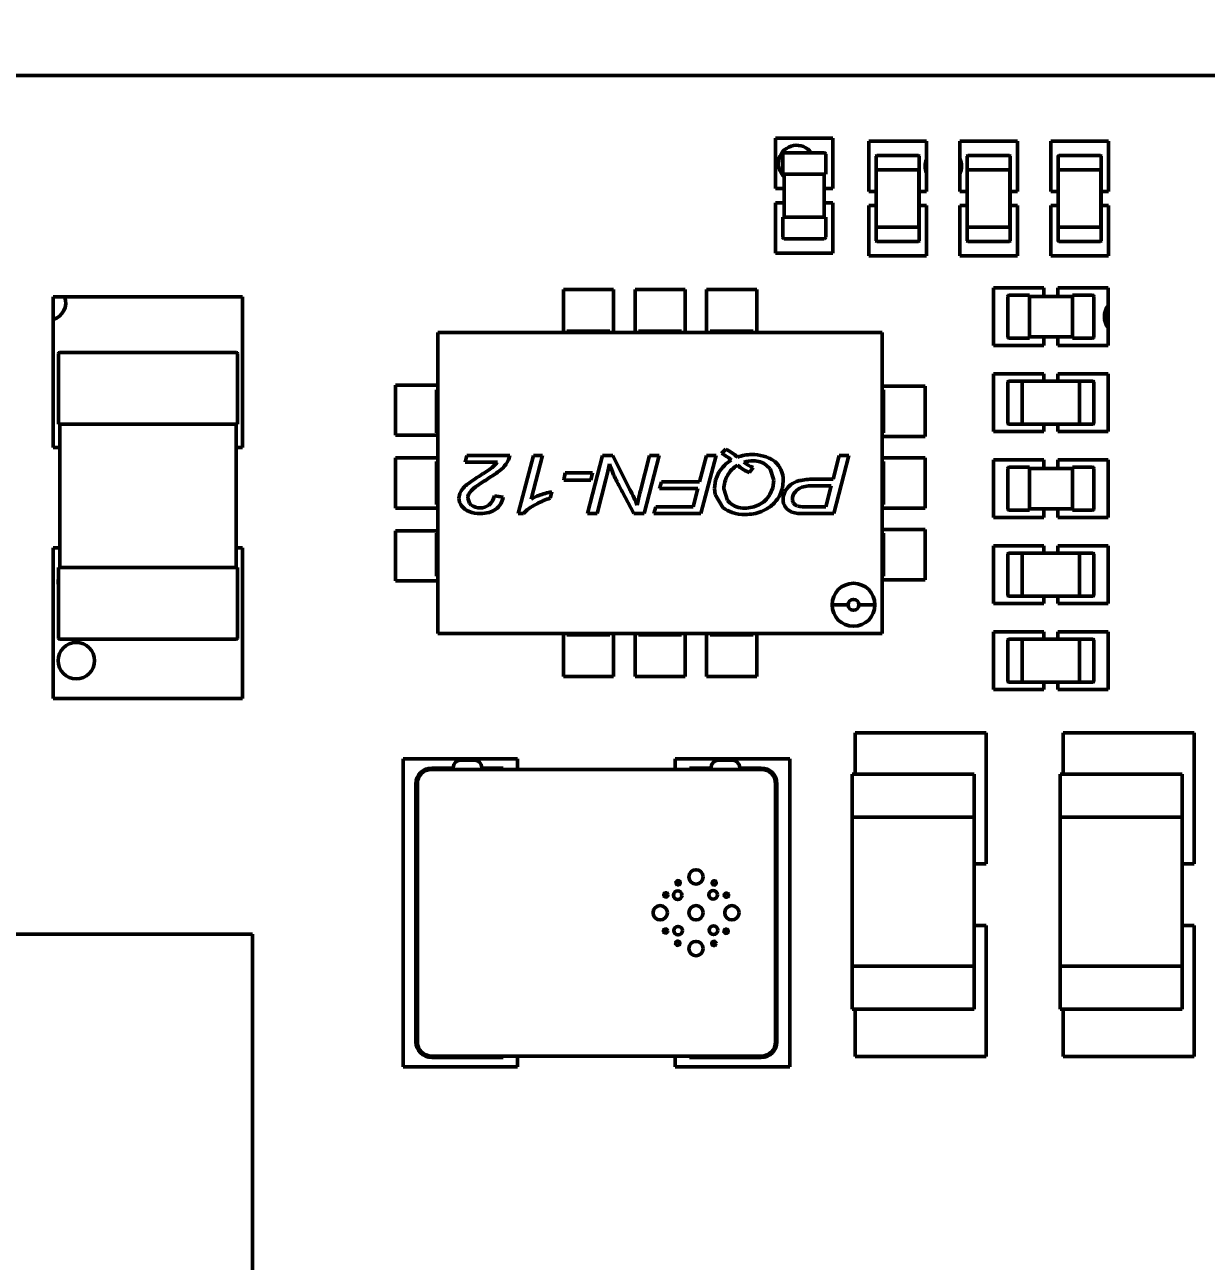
# Model space of a CAD drawing. Header units: millimetres. Extents: x 22 to 202, y 169 to 282.
# Drawn here: x 120.96 to 129.21, y 229.11 to 237.74 of the extents above; entities that cross this region are included whole.
import ezdxf

# ---------------------------------------------------------------- set-up
doc = ezdxf.new("R2010")
doc.units = ezdxf.units.MM
doc.header["$LTSCALE"] = 0.75
doc.layers.add('FD_Dimensions', color=7, linetype='Continuous', lineweight=25)
doc.layers.add('Visible', color=7, linetype='Continuous', lineweight=50)
doc.styles.get("Standard").update_dxf_attribs({"font": 'arial.ttf'})
doc.dimstyles.new('Dim-ISO-25', dxfattribs={"dimtxt": 2.5, "dimasz": 2.5, "dimexe": 1.5, "dimexo": 0, "dimgap": 1, "dimtad": 1, "dimzin": 4, "dimdsep": 46, "dimtxsty": 'Standard', "dimblk": 'OPEN90', "dimcen": 0, "dimazin": 1, "dimtp": 0.1, "dimtm": 0.1, "dimtfac": 0.72, "dimtmove": 0, "dimatfit": 3, "dimfxl": 1, "dimtzin": 4, "dimarcsym": 0})

# ---------------------------------------------------------------- blocks, each defined once
blk = doc.blocks.new('_Open90')
at = {"color": 0, "linetype": 'ByBlock', "lineweight": -2}
for p, q in [((-0.5, 0.5), (0, 0)), ((0, 0), (-1, 0)), ((0, 0), (-0.5, -0.5))]:
    blk.add_line(p, q, dxfattribs=at)
blk = doc.blocks.new('*D28')
at = {"layer": 'Defpoints', "color": 0, "transparency": 16777216}
for p in [(170.550528, 263.135658), (200.052214, 263.135658), (124.449775, 178.627866)]:
    blk.add_point(p, dxfattribs=at)
at = {"layer": 'FD_Dimensions', "color": 0, "lineweight": -2, "transparency": 16777216}
for p, q in [((170.550528, 263.135658), (201.552214, 263.135658)), ((200.052214, 181.127866), (200.052214, 260.635658)), ((124.449775, 178.627866), (201.552214, 178.627866))]:
    blk.add_line(p, q, dxfattribs=at)
at = {"layer": 'FD_Dimensions', "color": 0, "lineweight": -2, "transparency": 16777216, "xscale": 2.5, "yscale": 2.5, "zscale": 2.5}
for p, rotation in [((200.052214, 263.135658), 90), ((200.052214, 178.627866), 270)]:
    blk.add_blockref('_Open90', p, dxfattribs=dict(at, rotation=rotation))
at = {"layer": 'FD_Dimensions', "color": 0, "transparency": 16777216, "insert": (197.774947, 227.099634), "char_height": 2.5, "attachment_point": 5, "rotation": 90}
blk.add_mtext('84.51mm', dxfattribs=at)

msp = doc.modelspace()

# ---------------------------------------------------------------- linework, layer by layer
at = {"layer": 'Visible'}
for p, q in [((95.3515, 237.3855), (136.3515, 237.3855)), ((126.2018, 236.9474), (126.2018, 236.5959)), ((126.6033, 236.9474), (126.2018, 236.9474)), ((126.6033, 236.5959), (126.6033, 236.9474)), ((126.8538, 236.9283), (126.8538, 236.5768)), ((127.2554, 236.9283), (126.8538, 236.9283)), ((127.2554, 236.5768), (127.2554, 236.9283)), ((127.4888, 236.9283), (127.4888, 236.5768)), ((127.8904, 236.9283), (127.4888, 236.9283)), ((127.8904, 236.5768), (127.8904, 236.9283)), ((128.1238, 236.9283), (128.1238, 236.5768)), ((128.5254, 236.9283), (128.1238, 236.9283)), ((128.5254, 236.5768), (128.5254, 236.9283)), ((126.2525, 236.6966), (126.2525, 236.8366)), ((126.2625, 236.8466), (126.5425, 236.8466)), ((126.5525, 236.8366), (126.5525, 236.6966)), ((126.9046, 236.7275), (126.9046, 236.8225)), ((126.9096, 236.8275), (127.1996, 236.8275)), ((127.2046, 236.8225), (127.2046, 236.7275)), ((127.5396, 236.7275), (127.5396, 236.8225)), ((127.5446, 236.8275), (127.8346, 236.8275)), ((127.8396, 236.8225), (127.8396, 236.7275)), ((128.1746, 236.7275), (128.1746, 236.8225)), ((128.1796, 236.8275), (128.4696, 236.8275)), ((128.4746, 236.8225), (128.4746, 236.7275)), ((126.9046, 236.7275), (126.9096, 236.7275)), ((126.9051, 236.7275), (126.9051, 236.3275)), ((126.9056, 236.3275), (126.9056, 236.7275)), ((126.9096, 236.7275), (127.1996, 236.7275)), ((127.1846, 236.7275), (126.9246, 236.7275)), ((127.1996, 236.7275), (127.2046, 236.7275)), ((127.2036, 236.7275), (127.2036, 236.3275)), ((127.2041, 236.3275), (127.2041, 236.7275)), ((127.2554, 236.7433), (127.2472, 236.7433)), ((127.5, 236.7433), (127.4888, 236.7433)), ((127.5396, 236.7275), (127.5446, 236.7275)), ((127.5401, 236.7275), (127.5401, 236.3275)), ((127.5406, 236.3275), (127.5406, 236.7275)), ((127.5446, 236.7275), (127.8346, 236.7275)), ((127.8196, 236.7275), (127.5596, 236.7275)), ((127.8346, 236.7275), (127.8396, 236.7275)), ((127.8386, 236.7275), (127.8386, 236.3275)), ((127.8391, 236.3275), (127.8391, 236.7275)), ((128.1746, 236.7275), (128.1796, 236.7275)), ((128.1751, 236.7275), (128.1751, 236.3275)), ((128.1756, 236.3275), (128.1756, 236.7275)), ((128.1796, 236.7275), (128.4696, 236.7275)), ((128.4546, 236.7275), (128.1946, 236.7275)), ((128.4696, 236.7275), (128.4746, 236.7275)), ((128.4736, 236.7275), (128.4736, 236.3275)), ((128.4741, 236.3275), (128.4741, 236.7275)), ((126.2525, 236.6966), (126.2625, 236.6966)), ((126.5425, 236.6966), (126.2625, 236.6966)), ((126.2625, 236.6966), (126.2625, 236.3966)), ((126.5425, 236.6966), (126.5525, 236.6966)), ((126.5425, 236.6966), (126.5425, 236.3966)), ((126.2018, 236.5959), (126.2625, 236.5959)), ((126.5425, 236.5959), (126.6033, 236.5959)), ((126.8538, 236.5768), (126.9051, 236.5768)), ((127.2041, 236.5768), (127.2554, 236.5768)), ((127.4888, 236.5768), (127.5401, 236.5768)), ((127.8391, 236.5768), (127.8904, 236.5768)), ((128.1238, 236.5768), (128.1751, 236.5768)), ((128.4741, 236.5768), (128.5254, 236.5768)), ((126.2018, 236.4973), (126.2018, 236.1458)), ((126.2625, 236.4973), (126.2018, 236.4973)), ((126.6033, 236.4973), (126.5425, 236.4973)), ((126.6033, 236.1458), (126.6033, 236.4973)), ((126.8538, 236.4783), (126.8538, 236.1267)), ((126.9051, 236.4783), (126.8538, 236.4783)), ((127.2554, 236.4783), (127.2041, 236.4783)), ((127.2554, 236.1267), (127.2554, 236.4783)), ((127.4888, 236.4783), (127.4888, 236.1267)), ((127.5401, 236.4783), (127.4888, 236.4783)), ((127.8904, 236.4783), (127.8391, 236.4783)), ((127.8904, 236.1267), (127.8904, 236.4783)), ((128.1238, 236.4783), (128.1238, 236.1267)), ((128.1751, 236.4783), (128.1238, 236.4783)), ((128.5254, 236.4783), (128.4741, 236.4783)), ((128.5254, 236.1267), (128.5254, 236.4783)), ((126.2525, 236.3966), (126.2625, 236.3966)), ((126.2525, 236.3966), (126.2525, 236.2566)), ((126.5425, 236.3966), (126.2625, 236.3966)), ((126.5425, 236.3966), (126.5525, 236.3966)), ((126.5525, 236.2566), (126.5525, 236.3966)), ((126.9046, 236.2325), (126.9046, 236.3275)), ((126.9096, 236.3275), (126.9046, 236.3275)), ((127.1996, 236.3275), (126.9096, 236.3275)), ((126.9246, 236.3275), (127.1846, 236.3275)), ((127.2046, 236.3275), (127.1996, 236.3275)), ((127.2046, 236.3275), (127.2046, 236.2325)), ((127.5396, 236.2325), (127.5396, 236.3275)), ((127.5446, 236.3275), (127.5396, 236.3275)), ((127.8346, 236.3275), (127.5446, 236.3275)), ((127.5596, 236.3275), (127.8196, 236.3275)), ((127.8396, 236.3275), (127.8346, 236.3275)), ((127.8396, 236.3275), (127.8396, 236.2325)), ((128.1746, 236.2325), (128.1746, 236.3275)), ((128.1796, 236.3275), (128.1746, 236.3275)), ((128.4696, 236.3275), (128.1796, 236.3275)), ((128.1946, 236.3275), (128.4546, 236.3275)), ((128.4746, 236.3275), (128.4696, 236.3275)), ((128.4746, 236.3275), (128.4746, 236.2325)), ((126.2625, 236.2466), (126.5425, 236.2466)), ((127.1996, 236.2275), (126.9096, 236.2275)), ((127.8346, 236.2275), (127.5446, 236.2275)), ((128.4696, 236.2275), (128.1796, 236.2275)), ((126.2018, 236.1458), (126.6033, 236.1458)), ((126.8538, 236.1267), (127.2554, 236.1267)), ((127.4888, 236.1267), (127.8904, 236.1267)), ((128.1238, 236.1267), (128.5254, 236.1267)), ((124.7216, 235.8915), (124.7216, 235.5915)), ((125.0716, 235.8915), (124.7216, 235.8915)), ((125.0716, 235.5915), (125.0716, 235.8915)), ((125.2217, 235.8915), (125.2217, 235.5915)), ((125.5717, 235.8915), (125.2217, 235.8915)), ((125.5717, 235.5915), (125.5717, 235.8915)), ((125.7216, 235.8915), (125.7216, 235.5915)), ((126.0716, 235.8915), (125.7216, 235.8915)), ((126.0716, 235.5915), (126.0716, 235.8915)), ((127.7231, 235.9033), (127.7231, 235.5018)), ((128.0746, 235.9033), (127.7231, 235.9033)), ((127.9739, 235.8525), (127.8339, 235.8525)), ((127.9739, 235.8525), (127.9739, 235.8425)), ((128.0746, 235.8425), (128.0746, 235.9033)), ((128.1732, 235.9033), (128.1732, 235.8425)), ((128.5247, 235.9033), (128.1732, 235.9033)), ((128.2739, 235.8525), (128.2739, 235.8425)), ((128.2739, 235.8525), (128.4139, 235.8525)), ((128.5247, 235.5018), (128.5247, 235.9033)), ((121.1618, 235.8411), (121.1618, 234.7903)), ((122.4826, 235.8411), (121.1618, 235.8411)), ((122.4826, 234.7903), (122.4826, 235.8411)), ((127.8239, 235.8425), (127.8239, 235.5625)), ((128.2739, 235.8425), (127.9739, 235.8425)), ((127.9739, 235.5625), (127.9739, 235.8425)), ((128.2739, 235.5625), (128.2739, 235.8425)), ((128.4239, 235.8425), (128.4239, 235.5625)), ((128.5247, 235.6867), (128.4983, 235.6867)), ((124.7465, 235.5915), (124.7465, 235.6015)), ((124.7465, 235.6015), (124.7465, 235.5915)), ((124.7465, 235.6015), (125.0465, 235.6015)), ((125.0465, 235.5915), (125.0465, 235.6015)), ((125.0465, 235.6015), (125.0465, 235.5915)), ((125.2465, 235.5915), (125.2465, 235.6015)), ((125.2465, 235.6015), (125.2465, 235.5915)), ((125.2465, 235.6015), (125.5465, 235.6015)), ((125.5465, 235.5915), (125.5465, 235.6015)), ((125.5465, 235.6015), (125.5465, 235.5915)), ((125.7465, 235.5915), (125.7465, 235.6015)), ((125.7465, 235.6015), (125.7465, 235.5915)), ((125.7465, 235.6015), (126.0465, 235.6015)), ((126.0465, 235.5915), (126.0465, 235.6015)), ((126.0465, 235.6015), (126.0465, 235.5915)), ((126.9465, 235.5915), (123.8465, 235.5915)), ((123.8465, 235.5915), (123.8465, 233.4915)), ((123.8465, 233.4915), (123.8465, 235.5915)), ((123.8465, 235.5915), (126.9465, 235.5915)), ((126.9465, 233.4915), (126.9465, 235.5915)), ((126.9465, 235.5915), (126.9465, 233.4915)), ((127.8339, 235.5525), (127.9739, 235.5525)), ((128.2739, 235.5625), (127.9739, 235.5625)), ((127.9739, 235.5625), (127.9739, 235.5525)), ((128.0746, 235.5018), (128.0746, 235.5625)), ((128.1732, 235.5625), (128.1732, 235.5018)), ((128.2739, 235.5625), (128.2739, 235.5525)), ((128.4139, 235.5525), (128.2739, 235.5525)), ((121.1972, 234.9521), (121.1972, 235.4421)), ((121.2072, 235.4521), (122.4372, 235.4521)), ((122.4472, 235.4421), (122.4472, 234.9521)), ((127.7231, 235.5018), (128.0746, 235.5018)), ((128.1732, 235.5018), (128.5247, 235.5018)), ((127.7231, 235.3031), (127.7231, 234.9016)), ((128.0746, 235.3031), (127.7231, 235.3031)), ((127.8239, 234.9573), (127.8239, 235.2473)), ((127.8289, 235.2523), (127.9239, 235.2523)), ((127.9239, 235.2473), (127.9239, 235.2523)), ((128.3239, 235.2518), (127.9239, 235.2518)), ((127.9239, 235.2513), (128.3239, 235.2513)), ((127.9239, 234.9573), (127.9239, 235.2473)), ((128.0746, 235.2518), (128.0746, 235.3031)), ((128.1732, 235.3031), (128.1732, 235.2518)), ((128.5247, 235.3031), (128.1732, 235.3031)), ((128.3239, 235.2523), (128.4189, 235.2523)), ((128.3239, 235.2523), (128.3239, 235.2473)), ((128.3239, 235.2473), (128.3239, 234.9573)), ((128.4239, 235.2473), (128.4239, 234.9573)), ((128.5247, 234.9016), (128.5247, 235.3031)), ((123.5503, 235.2245), (123.5503, 234.8745)), ((123.8465, 235.2245), (123.5503, 235.2245)), ((123.8365, 235.1915), (123.8365, 234.8915)), ((123.8465, 235.1915), (123.8365, 235.1915)), ((123.8365, 235.1915), (123.8465, 235.1915)), ((123.8365, 234.8915), (123.8365, 235.1915)), ((127.2467, 235.2164), (126.9465, 235.2164)), ((126.9465, 235.1915), (126.9565, 235.1915)), ((126.9565, 235.1915), (126.9465, 235.1915)), ((126.9565, 235.1915), (126.9565, 234.8915)), ((127.2467, 234.8664), (127.2467, 235.2164)), ((127.9239, 235.2323), (127.9239, 234.9723)), ((128.3239, 234.9723), (128.3239, 235.2323)), ((121.1972, 234.9521), (121.2072, 234.9521)), ((121.2072, 234.9521), (122.4372, 234.9521)), ((121.2072, 234.9521), (121.2072, 233.9521)), ((122.4372, 234.9521), (122.4472, 234.9521)), ((122.4372, 234.9521), (122.4372, 233.9521)), ((127.7231, 234.9016), (128.0746, 234.9016)), ((127.9239, 234.9523), (127.8289, 234.9523)), ((127.9239, 234.9523), (127.9239, 234.9573)), ((128.3239, 234.9533), (127.9239, 234.9533)), ((127.9239, 234.9528), (128.3239, 234.9528)), ((128.0746, 234.9016), (128.0746, 234.9528)), ((128.1732, 234.9528), (128.1732, 234.9016)), ((128.1732, 234.9016), (128.5247, 234.9016)), ((128.3239, 234.9573), (128.3239, 234.9523)), ((128.4189, 234.9523), (128.3239, 234.9523)), ((123.5503, 234.8745), (123.8465, 234.8745)), ((123.8465, 234.8915), (123.8365, 234.8915)), ((123.8365, 234.8915), (123.8465, 234.8915)), ((126.9465, 234.8915), (126.9565, 234.8915)), ((126.9565, 234.8915), (126.9465, 234.8915)), ((126.9465, 234.8664), (127.2467, 234.8664)), ((121.1618, 234.7903), (121.2072, 234.7903)), ((122.4372, 234.7903), (122.4826, 234.7903)), ((124.0352, 234.6878), (124.0472, 234.7343)), ((124.0472, 234.7343), (124.0352, 234.6878)), ((124.0472, 234.7343), (124.3484, 234.7343)), ((124.3484, 234.7343), (124.0472, 234.7343)), ((124.4072, 234.3279), (124.5138, 234.7343)), ((124.5138, 234.7343), (124.4072, 234.3279)), ((124.5765, 234.7343), (124.4961, 234.428)), ((124.4961, 234.428), (124.5765, 234.7343)), ((124.5138, 234.7343), (124.5765, 234.7343)), ((124.5765, 234.7343), (124.5138, 234.7343)), ((124.8899, 234.3279), (124.9955, 234.7343)), ((124.9955, 234.7343), (124.8899, 234.3279)), ((124.9955, 234.7343), (125.066, 234.7343)), ((125.066, 234.7343), (124.9955, 234.7343)), ((125.066, 234.7343), (125.1841, 234.4992)), ((125.1841, 234.4992), (125.066, 234.7343)), ((125.2603, 234.4867), (125.3239, 234.7343)), ((125.3239, 234.7343), (125.2603, 234.4867)), ((125.3909, 234.7343), (125.2851, 234.3279)), ((125.2851, 234.3279), (125.3909, 234.7343)), ((125.3239, 234.7343), (125.3909, 234.7343)), ((125.3909, 234.7343), (125.3239, 234.7343)), ((125.6728, 234.5502), (125.7207, 234.7343)), ((125.7207, 234.7343), (125.6728, 234.5502)), ((125.7878, 234.7343), (125.682, 234.3279)), ((125.682, 234.3279), (125.7878, 234.7343)), ((125.7207, 234.7343), (125.7878, 234.7343)), ((125.7878, 234.7343), (125.7207, 234.7343)), ((125.8252, 234.747), (125.8545, 234.7788)), ((125.8545, 234.7788), (125.8252, 234.747)), ((126.6038, 234.5692), (126.6468, 234.7343)), ((126.6468, 234.7343), (126.6038, 234.5692)), ((126.7138, 234.7343), (126.6081, 234.3279)), ((126.6081, 234.3279), (126.7138, 234.7343)), ((126.6468, 234.7343), (126.7138, 234.7343)), ((126.7138, 234.7343), (126.6468, 234.7343)), ((123.5503, 234.7165), (123.5503, 234.3665)), ((123.8465, 234.7165), (123.5503, 234.7165)), ((123.8365, 234.6915), (123.8365, 234.3915)), ((123.8465, 234.6915), (123.8365, 234.6915)), ((123.8365, 234.6915), (123.8465, 234.6915)), ((123.8365, 234.3915), (123.8365, 234.6915)), ((124.2613, 234.6878), (124.0352, 234.6878)), ((124.0352, 234.6878), (124.2613, 234.6878)), ((124.2069, 234.6369), (124.2185, 234.6455)), ((124.2185, 234.6455), (124.2069, 234.6369)), ((124.2185, 234.6455), (124.2253, 234.6509)), ((124.2253, 234.6509), (124.2185, 234.6455)), ((124.2253, 234.6509), (124.2273, 234.6525)), ((124.2273, 234.6525), (124.2253, 234.6509)), ((124.2273, 234.6525), (124.2345, 234.6587)), ((124.2345, 234.6587), (124.2273, 234.6525)), ((124.2345, 234.6587), (124.2464, 234.67)), ((124.2464, 234.67), (124.2345, 234.6587)), ((124.2464, 234.67), (124.2552, 234.6798)), ((124.2552, 234.6798), (124.2464, 234.67)), ((124.2552, 234.6798), (124.26, 234.686)), ((124.26, 234.686), (124.2552, 234.6798)), ((124.26, 234.686), (124.2613, 234.6878)), ((124.2613, 234.6878), (124.26, 234.686)), ((125.0433, 234.6751), (125.0314, 234.6209)), ((125.0314, 234.6209), (125.0433, 234.6751)), ((125.0487, 234.6597), (125.0433, 234.6751)), ((125.0433, 234.6751), (125.0437, 234.6739)), ((125.0437, 234.6739), (125.0487, 234.6597)), ((125.0571, 234.6371), (125.0487, 234.6597)), ((125.0487, 234.6597), (125.0571, 234.6371)), ((125.9359, 234.6665), (125.9434, 234.6604)), ((125.9434, 234.6604), (125.9359, 234.6665)), ((125.9434, 234.6604), (125.9566, 234.6502)), ((125.9566, 234.6502), (125.9434, 234.6604)), ((125.9566, 234.6502), (125.9674, 234.6425)), ((125.9674, 234.6425), (125.9566, 234.6502)), ((125.9674, 234.6425), (125.9763, 234.6367)), ((125.9763, 234.6367), (125.9674, 234.6425)), ((126.0209, 234.6158), (126.0455, 234.6497)), ((126.0455, 234.6497), (126.0209, 234.6158)), ((126.1376, 234.6671), (126.1658, 234.6407)), ((126.1658, 234.6407), (126.1376, 234.6671)), ((127.2467, 234.7165), (126.9465, 234.7165)), ((126.9465, 234.6915), (126.9565, 234.6915)), ((126.9565, 234.6915), (126.9465, 234.6915)), ((126.9565, 234.6915), (126.9565, 234.3915)), ((127.2467, 234.3665), (127.2467, 234.7165)), ((127.7231, 234.7029), (127.7231, 234.3013)), ((128.0746, 234.7029), (127.7231, 234.7029)), ((127.8339, 234.6521), (127.9739, 234.6521)), ((127.9739, 234.6421), (127.9739, 234.6521)), ((128.0746, 234.6421), (128.0746, 234.7029)), ((128.1732, 234.7029), (128.1732, 234.6421)), ((128.5247, 234.7029), (128.1732, 234.7029)), ((128.2739, 234.6421), (128.2739, 234.6521)), ((128.4139, 234.6521), (128.2739, 234.6521)), ((128.5247, 234.3013), (128.5247, 234.7029)), ((124.1584, 234.6046), (124.1707, 234.6125)), ((124.1707, 234.6125), (124.1584, 234.6046)), ((124.1707, 234.6125), (124.1914, 234.6261)), ((124.1914, 234.6261), (124.1707, 234.6125)), ((124.1914, 234.6261), (124.2069, 234.6369)), ((124.2069, 234.6369), (124.1914, 234.6261)), ((124.7247, 234.5608), (124.7353, 234.6116)), ((124.7353, 234.6116), (124.7247, 234.5608)), ((124.9131, 234.5608), (124.7247, 234.5608)), ((124.7247, 234.5608), (124.9131, 234.5608)), ((124.7353, 234.6116), (124.9258, 234.6116)), ((124.9258, 234.6116), (124.7353, 234.6116)), ((124.9258, 234.6116), (124.9131, 234.5608)), ((124.9131, 234.5608), (124.9258, 234.6116)), ((125.0184, 234.5664), (124.9569, 234.3279)), ((124.9569, 234.3279), (125.0184, 234.5664)), ((125.0314, 234.6209), (125.0184, 234.5664)), ((125.0184, 234.5664), (125.0314, 234.6209)), ((125.0641, 234.6194), (125.0571, 234.6371)), ((125.0571, 234.6371), (125.0641, 234.6194)), ((125.0699, 234.6056), (125.0641, 234.6194)), ((125.0641, 234.6194), (125.0699, 234.6056)), ((125.0725, 234.5997), (125.0699, 234.6056)), ((125.0699, 234.6056), (125.0725, 234.5997)), ((125.7761, 234.5034), (125.7839, 234.5621)), ((125.7839, 234.5621), (125.7761, 234.5034)), ((125.7839, 234.5621), (125.8072, 234.6161)), ((125.8072, 234.6161), (125.7839, 234.5621)), ((125.9763, 234.6367), (125.9802, 234.6343)), ((125.9802, 234.6343), (125.9763, 234.6367)), ((125.9802, 234.6343), (125.9879, 234.63)), ((125.9879, 234.63), (125.9802, 234.6343)), ((125.9879, 234.63), (126.0081, 234.6206)), ((126.0081, 234.6206), (125.9879, 234.63)), ((126.0081, 234.6206), (126.0209, 234.6158)), ((126.0209, 234.6158), (126.0081, 234.6206)), ((126.1658, 234.6407), (126.191, 234.5612)), ((126.191, 234.5612), (126.1658, 234.6407)), ((126.191, 234.5612), (126.1839, 234.5087)), ((126.1839, 234.5087), (126.191, 234.5612)), ((126.2566, 234.5565), (126.2503, 234.5049)), ((126.2503, 234.5049), (126.2566, 234.5565)), ((126.3491, 234.5516), (126.3703, 234.5579)), ((126.3703, 234.5579), (126.3491, 234.5516)), ((126.3703, 234.5579), (126.3807, 234.5601)), ((126.3807, 234.5601), (126.3703, 234.5579)), ((126.4782, 234.5692), (126.6038, 234.5692)), ((126.6038, 234.5692), (126.4782, 234.5692)), ((127.8239, 234.3621), (127.8239, 234.6421)), ((127.9739, 234.6421), (127.9739, 234.3621)), ((127.9739, 234.6421), (128.2739, 234.6421)), ((128.2739, 234.6421), (128.2739, 234.3621)), ((128.4239, 234.3621), (128.4239, 234.6421)), ((124.1036, 234.5104), (124.0999, 234.5074)), ((124.0999, 234.5074), (124.1006, 234.508)), ((124.1006, 234.508), (124.1036, 234.5104)), ((124.109, 234.5146), (124.1036, 234.5104)), ((124.1036, 234.5104), (124.109, 234.5146)), ((124.1163, 234.5199), (124.109, 234.5146)), ((124.109, 234.5146), (124.1163, 234.5199)), ((124.1262, 234.5267), (124.1163, 234.5199)), ((124.1163, 234.5199), (124.1262, 234.5267)), ((124.1392, 234.5355), (124.1262, 234.5267)), ((124.1262, 234.5267), (124.1392, 234.5355)), ((124.1566, 234.5468), (124.1392, 234.5355)), ((124.1392, 234.5355), (124.1566, 234.5468)), ((124.1669, 234.5534), (124.1566, 234.5468)), ((124.1566, 234.5468), (124.1669, 234.5534)), ((124.6409, 234.4803), (124.6292, 234.4359)), ((124.6292, 234.4359), (124.6409, 234.4803)), ((125.2142, 234.3279), (125.1321, 234.4814)), ((125.1321, 234.4814), (125.2142, 234.3279)), ((125.3933, 234.5036), (125.406, 234.5502)), ((125.406, 234.5502), (125.3933, 234.5036)), ((125.6607, 234.5036), (125.3933, 234.5036)), ((125.3933, 234.5036), (125.6607, 234.5036)), ((125.406, 234.5502), (125.6728, 234.5502)), ((125.6728, 234.5502), (125.406, 234.5502)), ((125.6271, 234.3745), (125.6607, 234.5036)), ((125.6607, 234.5036), (125.6271, 234.3745)), ((125.7804, 234.4611), (125.7761, 234.5034)), ((125.7761, 234.5034), (125.7804, 234.4611)), ((125.8665, 234.4206), (125.8417, 234.4999)), ((125.8417, 234.4999), (125.8665, 234.4206)), ((126.1839, 234.5087), (126.1625, 234.4603)), ((126.1625, 234.4603), (126.1839, 234.5087)), ((126.2503, 234.5049), (126.2315, 234.4555)), ((126.2315, 234.4555), (126.2503, 234.5049)), ((126.2991, 234.5219), (126.3068, 234.5282)), ((126.3068, 234.5282), (126.2991, 234.5219)), ((126.3068, 234.5282), (126.3218, 234.5387)), ((126.3218, 234.5387), (126.3068, 234.5282)), ((126.3218, 234.5387), (126.3337, 234.5452)), ((126.3337, 234.5452), (126.3218, 234.5387)), ((126.3337, 234.5452), (126.3383, 234.5473)), ((126.3383, 234.5473), (126.3337, 234.5452)), ((126.3383, 234.5473), (126.3491, 234.5516)), ((126.3491, 234.5516), (126.3383, 234.5473)), ((126.4811, 234.5227), (126.5917, 234.5227)), ((126.5917, 234.5227), (126.4811, 234.5227)), ((126.5917, 234.5227), (126.5532, 234.3745)), ((126.5532, 234.3745), (126.5917, 234.5227)), ((123.8465, 234.3915), (123.8365, 234.3915)), ((123.8365, 234.3915), (123.8465, 234.3915)), ((124.0543, 234.4388), (124.0542, 234.4347)), ((124.0542, 234.4347), (124.0543, 234.4388)), ((124.0542, 234.4347), (124.0662, 234.4002)), ((124.0662, 234.4002), (124.0542, 234.4347)), ((124.0553, 234.4468), (124.0543, 234.4388)), ((124.0543, 234.4388), (124.0553, 234.4468)), ((124.0573, 234.4544), (124.0553, 234.4468)), ((124.0553, 234.4468), (124.0573, 234.4544)), ((124.0603, 234.4617), (124.0573, 234.4544)), ((124.0573, 234.4544), (124.0603, 234.4617)), ((124.0622, 234.4653), (124.0603, 234.4617)), ((124.0603, 234.4617), (124.0622, 234.4653)), ((124.0662, 234.4002), (124.079, 234.3876)), ((124.079, 234.3876), (124.0662, 234.4002)), ((124.2405, 234.451), (124.3019, 234.4438)), ((124.3019, 234.4438), (124.2405, 234.451)), ((125.8355, 234.371), (125.7804, 234.4611)), ((125.7804, 234.4611), (125.8355, 234.371)), ((125.8841, 234.4022), (125.8665, 234.4206)), ((125.8665, 234.4206), (125.8841, 234.4022)), ((126.3202, 234.4261), (126.3201, 234.4302)), ((126.3201, 234.4302), (126.3202, 234.4261)), ((126.3211, 234.4187), (126.3202, 234.4261)), ((126.3202, 234.4261), (126.3211, 234.4187)), ((126.3226, 234.4123), (126.3211, 234.4187)), ((126.3211, 234.4187), (126.3226, 234.4123)), ((126.3247, 234.4067), (126.3226, 234.4123)), ((126.3226, 234.4123), (126.3247, 234.4067)), ((126.3274, 234.4018), (126.3247, 234.4067)), ((126.3247, 234.4067), (126.3274, 234.4018)), ((126.3295, 234.3987), (126.3274, 234.4018)), ((126.3274, 234.4018), (126.3295, 234.3987)), ((126.3317, 234.396), (126.3295, 234.3987)), ((126.3295, 234.3987), (126.3317, 234.396)), ((126.3363, 234.3916), (126.3317, 234.396)), ((126.3317, 234.396), (126.3363, 234.3916)), ((126.3415, 234.3876), (126.3363, 234.3916)), ((126.3363, 234.3916), (126.3415, 234.3876)), ((126.3476, 234.3841), (126.3415, 234.3876)), ((126.3415, 234.3876), (126.3476, 234.3841)), ((126.3539, 234.3814), (126.3476, 234.3841)), ((126.3476, 234.3841), (126.3539, 234.3814)), ((126.9465, 234.3915), (126.9565, 234.3915)), ((126.9565, 234.3915), (126.9465, 234.3915)), ((123.5503, 234.3665), (123.8465, 234.3665)), ((124.4435, 234.3279), (124.4072, 234.3279)), ((124.4072, 234.3279), (124.4435, 234.3279)), ((124.444, 234.3286), (124.4435, 234.3279)), ((124.4435, 234.3279), (124.444, 234.3286)), ((124.4508, 234.3366), (124.444, 234.3286)), ((124.444, 234.3286), (124.4508, 234.3366)), ((124.4634, 234.3494), (124.4508, 234.3366)), ((124.4508, 234.3366), (124.4634, 234.3494)), ((124.4698, 234.3548), (124.4634, 234.3494)), ((124.4634, 234.3494), (124.4698, 234.3548)), ((124.9569, 234.3279), (124.8899, 234.3279)), ((124.8899, 234.3279), (124.9569, 234.3279)), ((125.2851, 234.3279), (125.2142, 234.3279)), ((125.2142, 234.3279), (125.2851, 234.3279)), ((125.3533, 234.3279), (125.366, 234.3745)), ((125.366, 234.3745), (125.3533, 234.3279)), ((125.682, 234.3279), (125.3533, 234.3279)), ((125.3533, 234.3279), (125.682, 234.3279)), ((125.366, 234.3745), (125.6271, 234.3745)), ((125.6271, 234.3745), (125.366, 234.3745)), ((126.3568, 234.3803), (126.3539, 234.3814)), ((126.3539, 234.3814), (126.3568, 234.3803)), ((126.6081, 234.3279), (126.3988, 234.3279)), ((126.3988, 234.3279), (126.6081, 234.3279)), ((126.5532, 234.3745), (126.4241, 234.3745)), ((126.4241, 234.3745), (126.5532, 234.3745)), ((126.9465, 234.3665), (127.2467, 234.3665)), ((127.7231, 234.3013), (128.0746, 234.3013)), ((127.9739, 234.3521), (127.8339, 234.3521)), ((127.9739, 234.3521), (127.9739, 234.3621)), ((127.9739, 234.3621), (128.2739, 234.3621)), ((128.0746, 234.3013), (128.0746, 234.3621)), ((128.1732, 234.3621), (128.1732, 234.3013)), ((128.1732, 234.3013), (128.5247, 234.3013)), ((128.2739, 234.3521), (128.2739, 234.3621)), ((128.2739, 234.3521), (128.4139, 234.3521)), ((127.2467, 234.2166), (126.9465, 234.2166)), ((127.2467, 233.8666), (127.2467, 234.2166)), ((123.5503, 234.2085), (123.5503, 233.8585)), ((123.8465, 234.2085), (123.5503, 234.2085)), ((123.8365, 234.1915), (123.8365, 233.8915)), ((123.8465, 234.1915), (123.8365, 234.1915)), ((123.8365, 234.1915), (123.8465, 234.1915)), ((123.8365, 233.8915), (123.8365, 234.1915)), ((126.9465, 234.1915), (126.9565, 234.1915)), ((126.9565, 234.1915), (126.9465, 234.1915)), ((126.9565, 234.1915), (126.9565, 233.8915)), ((121.1618, 234.0885), (121.1618, 233.0377)), ((121.2072, 234.0885), (121.1618, 234.0885)), ((122.4826, 234.0885), (122.4372, 234.0885)), ((122.4826, 233.0377), (122.4826, 234.0885)), ((127.7231, 234.1027), (127.7231, 233.7011)), ((128.0746, 234.1027), (127.7231, 234.1027)), ((127.8239, 233.7569), (127.8239, 234.0469)), ((127.8289, 234.0519), (127.9239, 234.0519)), ((127.9239, 234.0469), (127.9239, 234.0519)), ((128.3239, 234.0514), (127.9239, 234.0514)), ((127.9239, 234.0509), (128.3239, 234.0509)), ((127.9239, 233.7569), (127.9239, 234.0469)), ((128.0746, 234.0514), (128.0746, 234.1027)), ((128.1732, 234.1027), (128.1732, 234.0514)), ((128.5247, 234.1027), (128.1732, 234.1027)), ((128.3239, 234.0519), (128.4189, 234.0519)), ((128.3239, 234.0519), (128.3239, 234.0469)), ((128.3239, 234.0469), (128.3239, 233.7569)), ((128.4239, 234.0469), (128.4239, 233.7569)), ((128.5247, 233.7011), (128.5247, 234.1027)), ((121.1972, 233.9521), (121.1972, 233.4621)), ((121.1972, 233.9521), (121.2072, 233.9521)), ((121.2072, 233.9521), (122.4372, 233.9521)), ((122.4372, 233.9521), (122.4472, 233.9521)), ((122.4472, 233.4621), (122.4472, 233.9521)), ((127.9239, 234.0319), (127.9239, 233.7719)), ((128.3239, 233.7719), (128.3239, 234.0319)), ((123.8465, 233.8915), (123.8365, 233.8915)), ((123.8365, 233.8915), (123.8465, 233.8915)), ((126.9465, 233.8915), (126.9565, 233.8915)), ((126.9565, 233.8915), (126.9465, 233.8915)), ((126.9465, 233.8666), (127.2467, 233.8666)), ((123.5503, 233.8585), (123.8465, 233.8585)), ((127.7231, 233.7011), (128.0746, 233.7011)), ((127.9239, 233.7519), (127.8289, 233.7519)), ((127.9239, 233.7519), (127.9239, 233.7569)), ((128.3239, 233.7529), (127.9239, 233.7529)), ((127.9239, 233.7524), (128.3239, 233.7524)), ((128.0746, 233.7011), (128.0746, 233.7524)), ((128.1732, 233.7524), (128.1732, 233.7011)), ((128.1732, 233.7011), (128.5247, 233.7011)), ((128.3239, 233.7569), (128.3239, 233.7519)), ((128.4189, 233.7519), (128.3239, 233.7519)), ((126.5965, 233.6915), (126.7083, 233.6915)), ((126.7083, 233.6915), (126.5965, 233.6915)), ((126.7846, 233.6915), (126.8965, 233.6915)), ((126.8965, 233.6915), (126.7846, 233.6915)), ((121.2072, 233.4521), (122.4372, 233.4521)), ((123.8465, 233.4915), (126.9465, 233.4915)), ((126.9465, 233.4915), (123.8465, 233.4915)), ((124.7216, 233.4915), (124.7216, 233.1915)), ((124.7465, 233.4915), (124.7465, 233.4815)), ((124.7465, 233.4815), (124.7465, 233.4915)), ((124.7465, 233.4815), (125.0465, 233.4815)), ((125.0465, 233.4815), (124.7465, 233.4815)), ((125.0465, 233.4915), (125.0465, 233.4815)), ((125.0465, 233.4815), (125.0465, 233.4915)), ((125.0716, 233.1915), (125.0716, 233.4915)), ((125.2217, 233.4915), (125.2217, 233.1915)), ((125.2465, 233.4915), (125.2465, 233.4815)), ((125.2465, 233.4815), (125.2465, 233.4915)), ((125.2465, 233.4815), (125.5465, 233.4815)), ((125.5465, 233.4815), (125.2465, 233.4815)), ((125.5465, 233.4915), (125.5465, 233.4815)), ((125.5465, 233.4815), (125.5465, 233.4915)), ((125.5717, 233.1915), (125.5717, 233.4915)), ((125.7216, 233.4915), (125.7216, 233.1915)), ((125.7465, 233.4915), (125.7465, 233.4815)), ((125.7465, 233.4815), (125.7465, 233.4915)), ((125.7465, 233.4815), (126.0465, 233.4815)), ((126.0465, 233.4815), (125.7465, 233.4815)), ((126.0465, 233.4915), (126.0465, 233.4815)), ((126.0465, 233.4815), (126.0465, 233.4915)), ((126.0716, 233.1915), (126.0716, 233.4915)), ((127.7231, 233.5025), (127.7231, 233.1009)), ((128.0746, 233.5025), (127.7231, 233.5025)), ((127.8239, 233.1567), (127.8239, 233.4467)), ((127.8289, 233.4517), (127.9239, 233.4517)), ((127.9239, 233.4467), (127.9239, 233.4517)), ((128.3239, 233.4512), (127.9239, 233.4512)), ((127.9239, 233.4507), (128.3239, 233.4507)), ((127.9239, 233.1567), (127.9239, 233.4467)), ((128.0746, 233.4512), (128.0746, 233.5025)), ((128.1732, 233.5025), (128.1732, 233.4512)), ((128.5247, 233.5025), (128.1732, 233.5025)), ((128.3239, 233.4517), (128.4189, 233.4517)), ((128.3239, 233.4517), (128.3239, 233.4467)), ((128.3239, 233.4467), (128.3239, 233.1567)), ((128.4239, 233.4467), (128.4239, 233.1567)), ((128.5247, 233.1009), (128.5247, 233.5025)), ((127.9239, 233.4317), (127.9239, 233.1717)), ((128.3239, 233.1717), (128.3239, 233.4317)), ((124.7216, 233.1915), (125.0716, 233.1915)), ((125.2217, 233.1915), (125.5717, 233.1915)), ((125.7216, 233.1915), (126.0716, 233.1915)), ((127.7231, 233.1009), (128.0746, 233.1009)), ((127.9239, 233.1517), (127.8289, 233.1517)), ((127.9239, 233.1517), (127.9239, 233.1567)), ((128.3239, 233.1527), (127.9239, 233.1527)), ((127.9239, 233.1522), (128.3239, 233.1522)), ((128.0746, 233.1009), (128.0746, 233.1522)), ((128.1732, 233.1522), (128.1732, 233.1009)), ((128.1732, 233.1009), (128.5247, 233.1009)), ((128.3239, 233.1567), (128.3239, 233.1517)), ((128.4189, 233.1517), (128.3239, 233.1517)), ((121.1618, 233.0377), (122.4826, 233.0377)), ((126.7584, 232.7989), (126.7584, 232.5094)), ((127.6728, 232.7989), (126.7584, 232.7989)), ((127.6728, 231.8843), (127.6728, 232.7989)), ((128.2095, 232.7989), (128.2095, 232.5094)), ((129.1239, 232.7989), (128.2095, 232.7989)), ((129.1239, 231.8843), (129.1239, 232.7989)), ((123.6025, 232.6176), (123.6025, 230.4675)), ((124.4026, 232.6176), (123.6025, 232.6176)), ((124.1025, 232.6062), (124.0025, 232.6062)), ((124.4026, 232.5425), (124.4026, 232.6176)), ((125.5024, 232.6176), (125.5024, 232.5425)), ((126.3025, 232.6176), (125.5024, 232.6176)), ((125.8025, 232.6062), (125.9025, 232.6062)), ((126.3025, 230.4675), (126.3025, 232.6176)), ((123.8025, 232.5525), (123.9525, 232.5525)), ((126.1025, 232.5425), (123.8025, 232.5425)), ((123.9525, 232.5425), (123.9525, 232.5562)), ((124.1525, 232.5562), (124.1525, 232.5425)), ((124.1525, 232.5525), (124.3025, 232.5525)), ((124.3025, 232.5525), (124.3025, 232.5425)), ((125.6025, 232.5525), (125.7525, 232.5525)), ((125.6025, 232.5425), (125.6025, 232.5525)), ((125.7525, 232.5425), (125.7525, 232.5562)), ((125.9525, 232.5562), (125.9525, 232.5425)), ((125.9525, 232.5525), (126.1025, 232.5525)), ((127.5882, 232.5094), (126.7382, 232.5094)), ((126.7382, 232.5094), (126.7382, 232.5019)), ((126.7382, 232.2094), (126.7382, 232.5019)), ((127.5882, 232.5094), (127.5882, 232.5019)), ((127.5882, 232.2094), (127.5882, 232.5019)), ((129.0393, 232.5094), (128.1893, 232.5094)), ((128.1893, 232.5094), (128.1893, 232.5019)), ((128.1893, 232.2094), (128.1893, 232.5019)), ((129.0393, 232.5094), (129.0393, 232.5019)), ((129.0393, 232.2094), (129.0393, 232.5019)), ((123.6925, 230.6425), (123.6925, 232.4425)), ((123.7025, 232.4425), (123.7025, 230.6425)), ((126.2025, 230.6425), (126.2025, 232.4425)), ((126.2125, 232.4425), (126.2125, 230.6425)), ((127.5882, 232.2094), (126.7382, 232.2094)), ((126.7382, 232.2094), (126.7382, 231.1694)), ((127.5882, 231.1694), (127.5882, 232.2094)), ((129.0393, 232.2094), (128.1893, 232.2094)), ((128.1893, 232.2094), (128.1893, 231.1694)), ((129.0393, 231.1694), (129.0393, 232.2094)), ((127.5882, 231.8843), (127.6728, 231.8843)), ((129.0393, 231.8843), (129.1239, 231.8843)), ((127.6728, 231.4527), (127.5882, 231.4527)), ((127.6728, 230.5381), (127.6728, 231.4527)), ((129.1239, 231.4527), (129.0393, 231.4527)), ((129.1239, 230.5381), (129.1239, 231.4527)), ((122.5526, 231.3926), (99.5526, 231.3926)), ((122.5526, 208.3926), (122.5526, 231.3926)), ((126.7382, 231.1694), (126.7382, 230.8769)), ((126.7382, 231.1694), (127.5882, 231.1694)), ((127.5882, 231.1694), (127.5882, 230.8769)), ((128.1893, 231.1694), (128.1893, 230.8769)), ((128.1893, 231.1694), (129.0393, 231.1694)), ((129.0393, 231.1694), (129.0393, 230.8769)), ((126.7382, 230.8694), (126.7382, 230.8769)), ((126.7382, 230.8694), (127.5882, 230.8694)), ((126.7584, 230.8694), (126.7584, 230.5381)), ((127.5882, 230.8694), (127.5882, 230.8769)), ((128.1893, 230.8694), (128.1893, 230.8769)), ((128.1893, 230.8694), (129.0393, 230.8694)), ((128.2095, 230.8694), (128.2095, 230.5381)), ((129.0393, 230.8694), (129.0393, 230.8769)), ((123.8025, 230.5425), (126.1025, 230.5425)), ((124.3025, 230.5325), (123.8025, 230.5325)), ((124.3025, 230.5425), (124.3025, 230.5325)), ((124.4026, 230.4675), (124.4026, 230.5425)), ((125.5024, 230.5425), (125.5024, 230.4675)), ((125.6025, 230.5325), (125.6025, 230.5425)), ((126.1025, 230.5325), (125.6025, 230.5325)), ((126.7584, 230.5381), (127.6728, 230.5381)), ((128.2095, 230.5381), (129.1239, 230.5381)), ((123.6025, 230.4675), (124.4026, 230.4675)), ((125.5024, 230.4675), (126.3025, 230.4675))]:
    msp.add_line(p, q, dxfattribs=at)
at = {"layer": 'Visible', "extrusion": (0, 0, -1)}
msp.add_circle((-126.7465, 233.6915), 0.15, dxfattribs=at)
at = {"layer": 'Visible'}
for centre, radius in [((121.3223, 233.3017), 0.1267), ((125.6474, 231.7925), 0.05), ((125.522, 231.7522), 0.015), ((125.7741, 231.7502), 0.015), ((125.4369, 231.6671), 0.015), ((125.5196, 231.6647), 0.03), ((125.7668, 231.6675), 0.03), ((125.8592, 231.6651), 0.015), ((125.3974, 231.5425), 0.05), ((125.6474, 231.5425), 0.05), ((125.8974, 231.5425), 0.05), ((125.7696, 231.4204), 0.03), ((125.4349, 231.4151), 0.015), ((125.5224, 231.4175), 0.03), ((125.8571, 231.4131), 0.015), ((125.52, 231.33), 0.015), ((125.6474, 231.2925), 0.05), ((125.772, 231.328), 0.015)]:
    msp.add_circle(centre, radius, dxfattribs=at)
for centre, radius, start, end in [((126.3497, 236.7716), 0.1267, 36.25557, 226.54853), ((126.5425, 236.8366), 0.01, 0, 90), ((127.1996, 236.8225), 0.005, 0, 90), ((127.3736, 236.7526), 0.1267, 335.34282, 24.65718), ((127.8346, 236.8225), 0.005, 0, 90), ((128.4696, 236.8225), 0.005, 0, 90), ((127.3736, 236.7526), 0.1267, 158.88596, 201.11404), ((126.2625, 236.2566), 0.01, 180, 270), ((126.9096, 236.2325), 0.005, 180, 270), ((127.5446, 236.2325), 0.005, 180, 270), ((128.1796, 236.2325), 0.005, 180, 270), ((127.8339, 235.8425), 0.01, 90, 180), ((121.1221, 235.8024), 0.1267, 288.21699, 17.79488), ((128.624, 235.7025), 0.1267, 141.58863, 218.41137), ((128.4139, 235.5625), 0.01, 270, 0), ((127.8289, 235.2473), 0.005, 90, 180), ((128.4189, 234.9573), 0.005, 270, 0), ((124.1599, 234.7811), 0.1942, 326.3667, 346.07585), ((125.6919, 234.4714), 0.3062, 48.72197, 64.17872), ((125.6869, 234.4495), 0.3695, 47.36144, 63.0245), ((126.0401, 234.4587), 0.282, 90.92402, 111.38426), ((126.0307, 234.4031), 0.3376, 75.0923, 89.17838), ((126.07, 234.527), 0.2079, 53.98649, 76.7917), ((124.144, 234.8015), 0.2189, 307.13332, 324.22592), ((126.0241, 234.4826), 0.2547, 120.753, 148.38792), ((126.0432, 234.4962), 0.2012, 122.22222, 150.66469), ((126.0458, 234.4721), 0.2241, 89.28606, 106.7217), ((126.1693, 234.9378), 0.3136, 233.17088, 246.7432), ((126.0469, 234.5403), 0.1559, 54.42041, 89.375), ((126.0944, 234.5683), 0.1601, 25.06647, 52.34721), ((127.8339, 234.6421), 0.01, 90, 180), ((125.5463, 232.408), 2.5984, 122.28624, 125.08604), ((122.1509, 237.7206), 3.7544, 302.47877, 303.94151), ((123.9537, 235.0419), 0.5255, 303.94151, 307.8518), ((126.3478, 235.1824), 1.4021, 204.55692, 206.71223), ((126.0336, 234.4982), 0.1919, 149.78256, 179.50627), ((126.0711, 234.5583), 0.1855, 359.4492, 24.82641), ((126.4782, 234.0447), 0.5245, 89.99256, 100.70465), ((124.1086, 234.4295), 0.1159, 133.54246, 176.76158), ((124.1462, 234.4012), 0.1625, 125.08604, 136.29912), ((124.1999, 234.38), 0.162, 128.12843, 148.22598), ((124.781, 233.8158), 0.6791, 101.90606, 109.87902), ((127.9565, 235.9919), 3.203, 206.71223, 208.13818), ((123.8706, 233.8019), 1.4871, 25.25187, 27.96165), ((126.2726, 234.1965), 1.053, 164.00214, 167.2364), ((126.3727, 234.4256), 0.1182, 153.21175, 179.02049), ((126.3897, 234.4211), 0.1355, 131.92796, 154.72159), ((126.3969, 234.4282), 0.0768, 139.74769, 178.51365), ((126.4239, 234.4064), 0.1115, 109.54748, 140.15435), ((126.469, 234.2197), 0.3032, 87.71792, 105.77389), ((124.0889, 234.438), 0.0961, 181.1965, 215.27973), ((124.1378, 234.4666), 0.0985, 233.38157, 271.24887), ((124.1411, 234.4731), 0.105, 269.33004, 305.66293), ((124.1296, 234.4749), 0.1135, 309.89485, 347.84735), ((124.173, 234.4648), 0.1306, 305.87016, 350.77166), ((124.7595, 233.9627), 0.4875, 117.05406, 126.45913), ((124.6437, 234.1955), 0.2754, 109.87902, 122.41399), ((124.8024, 233.9031), 0.5602, 108.01096, 118.1961), ((124.3951, 234.0493), 0.9072, 21.7822, 25.25187), ((125.8063, 234.3021), 0.5749, 167.2364, 171.61406), ((125.9772, 234.5112), 0.1434, 229.48181, 250.77389), ((125.9868, 234.5857), 0.2197, 270.25076, 297.02186), ((126.0006, 234.5591), 0.1897, 296.95145, 328.60604), ((126.0081, 234.5822), 0.2582, 291.65568, 310.82739), ((126.0229, 234.5654), 0.2358, 310.76933, 332.20129), ((126.3482, 234.4276), 0.0937, 179.93774, 180), ((126.3482, 234.4276), 0.0937, 180, 215.87495), ((124.1042, 234.4507), 0.116, 216.01923, 249.25816), ((124.139, 234.5353), 0.2074, 248.55763, 270.68574), ((124.1415, 234.5518), 0.2239, 270, 286.03801), ((124.1616, 234.4817), 0.151, 286.03801, 305.60168), ((125.9591, 234.5196), 0.1933, 230.26195, 252.19209), ((125.9893, 234.6136), 0.292, 252.19209, 270), ((125.9878, 234.5415), 0.1754, 250.77389, 270), ((125.9893, 234.6591), 0.3375, 270, 280.29022), ((125.9982, 234.6099), 0.2876, 280.29022, 291.44106), ((126.352, 234.4297), 0.098, 215.56977, 249.22794), ((126.3891, 234.5836), 0.2559, 253.69781, 272.178), ((126.4134, 234.6422), 0.268, 257.81597, 272.29561), ((128.4139, 234.3621), 0.01, 270, 0), ((127.8289, 234.0469), 0.005, 90, 180), ((121.3223, 233.8519), 0.1267, 170.83591, 189.16409), ((126.7465, 233.6915), 0.15, 0, 180), ((128.4189, 233.7569), 0.005, 270, 0), ((126.7465, 233.6915), 0.15, 180, 0), ((121.2072, 233.4621), 0.01, 180, 270), ((122.4372, 233.4621), 0.01, 270, 0), ((127.8289, 233.4467), 0.005, 90, 180), ((128.4189, 233.1567), 0.005, 270, 0), ((123.8025, 232.4425), 0.1, 90, 180), ((126.1025, 232.4425), 0.1, 0, 90), ((123.8025, 230.6425), 0.1, 180, 270), ((126.1025, 230.6425), 0.1, 270, 0)]:
    msp.add_arc(centre, radius, start, end, dxfattribs=at)
at = {"layer": 'Visible', "extrusion": (0, 0, -1)}
for centre, radius, start, end in [((-126.2625, 236.8366), 0.01, 0, 90), ((-126.9096, 236.8225), 0.005, 0, 90), ((-127.5446, 236.8225), 0.005, 0, 90), ((-128.1796, 236.8225), 0.005, 0, 90), ((-126.5425, 236.2566), 0.01, 180, 270), ((-127.1996, 236.2325), 0.005, 180, 270), ((-127.8346, 236.2325), 0.005, 180, 270), ((-128.4696, 236.2325), 0.005, 180, 270), ((-128.4139, 235.8425), 0.01, 90, 180), ((-127.8339, 235.5625), 0.01, 270, 0), ((-121.2072, 235.4421), 0.01, 0, 90), ((-122.4372, 235.4421), 0.01, 90, 180), ((-128.4189, 235.2473), 0.005, 90, 180), ((-127.8289, 234.9573), 0.005, 270, 0), ((-124.1599, 234.7811), 0.1942, 193.92415, 213.6333), ((-125.6919, 234.4714), 0.3062, 115.82128, 131.27803), ((-125.6869, 234.4495), 0.3695, 116.9755, 132.63856), ((-126.0401, 234.4587), 0.282, 68.61574, 89.07598), ((-126.0307, 234.4031), 0.3376, 90.82162, 104.9077), ((-126.07, 234.527), 0.2079, 103.2083, 126.01351), ((-124.144, 234.8015), 0.2189, 215.77408, 232.86668), ((-126.0241, 234.4826), 0.2547, 31.61208, 59.247), ((-126.0432, 234.4962), 0.2012, 29.33531, 57.77778), ((-126.0458, 234.4721), 0.2241, 73.2783, 90.71394), ((-126.1693, 234.9378), 0.3136, 293.2568, 306.82912), ((-126.0469, 234.5403), 0.1559, 90.625, 125.57959), ((-126.0944, 234.5683), 0.1601, 127.65279, 154.93353), ((-128.4139, 234.6421), 0.01, 90, 180), ((-125.5463, 232.408), 2.5984, 54.91396, 57.71375), ((-122.1509, 237.7206), 3.7544, 236.05849, 237.52123), ((-123.9537, 235.0419), 0.5255, 232.1482, 236.05849), ((-126.3478, 235.1824), 1.4021, 333.28777, 335.44308), ((-126.0336, 234.4982), 0.1919, 0.49373, 30.21744), ((-126.0711, 234.5583), 0.1855, 155.17359, 180.5508), ((-126.4782, 234.0447), 0.5245, 79.29535, 90.00744), ((-124.1086, 234.4295), 0.1159, 3.23842, 46.45754), ((-124.1462, 234.4012), 0.1625, 43.70088, 54.91396), ((-124.1999, 234.38), 0.162, 31.77402, 51.87157), ((-124.781, 233.8158), 0.6791, 70.12098, 78.09394), ((-127.9565, 235.9919), 3.203, 331.86182, 333.28777), ((-123.8706, 233.8019), 1.4871, 152.03835, 154.74813), ((-126.2726, 234.1965), 1.053, 12.7636, 15.99786), ((-126.3727, 234.4256), 0.1182, 0.97951, 26.78825), ((-126.3897, 234.4211), 0.1355, 25.27841, 48.07204), ((-126.3969, 234.4282), 0.0768, 1.48635, 40.25231), ((-126.4239, 234.4064), 0.1115, 39.84565, 70.45252), ((-126.469, 234.2197), 0.3032, 74.22611, 92.28208), ((-124.0889, 234.438), 0.0961, 324.72027, 358.8035), ((-124.1378, 234.4666), 0.0985, 268.75113, 306.61843), ((-124.1411, 234.4731), 0.105, 234.33707, 270.66996), ((-124.1296, 234.4749), 0.1135, 192.15265, 230.10515), ((-124.173, 234.4648), 0.1306, 189.22834, 234.12984), ((-124.7595, 233.9627), 0.4875, 53.54087, 62.94594), ((-124.6437, 234.1955), 0.2754, 57.58601, 70.12098), ((-124.8024, 233.9031), 0.5602, 61.8039, 71.98904), ((-124.3951, 234.0493), 0.9072, 154.74813, 158.2178), ((-125.8063, 234.3021), 0.5749, 8.38594, 12.7636), ((-125.9772, 234.5112), 0.1434, 289.22611, 310.51819), ((-125.9868, 234.5857), 0.2197, 242.97814, 269.74924), ((-126.0006, 234.5591), 0.1897, 211.39397, 243.04855), ((-126.0081, 234.5822), 0.2582, 229.17261, 248.34432), ((-126.0229, 234.5654), 0.2358, 207.79871, 229.23067), ((-126.3482, 234.4276), 0.0937, 324.12505, 0.06226), ((-124.1042, 234.4507), 0.116, 290.74184, 323.98077), ((-124.139, 234.5353), 0.2074, 269.31426, 291.44237), ((-124.1415, 234.5518), 0.2239, 253.96199, 270), ((-124.1616, 234.4817), 0.151, 234.39832, 253.96199), ((-125.9591, 234.5196), 0.1933, 287.80791, 309.73805), ((-125.9893, 234.6136), 0.292, 270, 287.80791), ((-125.9878, 234.5415), 0.1754, 270, 289.22611), ((-125.9893, 234.6591), 0.3375, 259.70978, 270), ((-125.9982, 234.6099), 0.2876, 248.55894, 259.70978), ((-126.352, 234.4297), 0.098, 290.77206, 324.43023), ((-126.3891, 234.5836), 0.2559, 267.822, 286.30219), ((-126.4134, 234.6422), 0.268, 267.70439, 282.18403), ((-127.8339, 234.3621), 0.01, 270, 0), ((-128.4189, 234.0469), 0.005, 90, 180), ((-126.7465, 233.6915), 0.0382, 0, 180), ((-127.8289, 233.7569), 0.005, 270, 0), ((-126.7465, 233.6915), 0.0382, 180, 0), ((-128.4189, 233.4467), 0.005, 90, 180), ((-127.8289, 233.1567), 0.005, 270, 0), ((-124.0025, 232.5562), 0.05, 0, 90), ((-124.1025, 232.5562), 0.05, 90, 180), ((-125.8025, 232.5562), 0.05, 0, 90), ((-125.9025, 232.5562), 0.05, 90, 180), ((-123.8025, 232.4425), 0.11, 0, 90), ((-126.1025, 232.4425), 0.11, 90, 180), ((-123.8025, 230.6425), 0.11, 270, 0), ((-126.1025, 230.6425), 0.11, 180, 270)]:
    msp.add_arc(centre, radius, start, end, dxfattribs=at)

# ---------------------------------------------------------------- dimensions: what is measured, and where the dimension line sits
at = {"layer": 'FD_Dimensions'}
dim = msp.add_linear_dim(base=(200.0522, 263.1357), p1=(124.4498, 178.6279), p2=(170.5505, 263.1357), angle=90, dimstyle='Dim-ISO-25', override={"dimlfac": 1, "dimpost": 'mm'}, dxfattribs=at)
dim.commit()
dim.dimension.update_dxf_attribs({"geometry": '*D28', "text_midpoint": (200.0522, 227.0996), "dimtype": 160})

doc.saveas('drawing.dxf')
